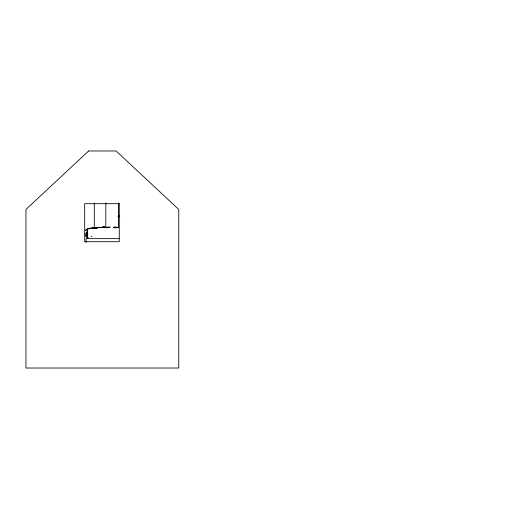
<?xml version="1.0" encoding="UTF-8"?>
<svg xmlns="http://www.w3.org/2000/svg" width="519" height="519" viewBox="0 0 519 519"><rect width="100%" height="100%" fill="white"/><g stroke="black" fill="none" stroke-linecap="round" stroke-linejoin="round"><path stroke-width="0.78" d="M86.855 235.626L87.075 233.42L86.971 236.074M87.367 231.922L87.536 230.391M86.881 235.775L86.79 233.407L87.646 230.196M87.134 234.698L87.198 233.861M87.186 234.075L86.965 235.723M87.004 235.684L87.03 235.334M86.835 234.452L86.907 233.706M87.322 231.688L87.387 231.085M87.244 232.57L86.945 234.945M86.92 233.018L86.809 235.477M86.79 233.407L87.043 232.175M87.108 231.974L87.471 230.793M85.804 230.436L86.679 229.301L85.862 230.248M85.778 230.352L86.887 229.1L88.6 228.425L89.729 228.263L87.776 228.697L94.62 227.776M87.471 229.936L88.172 229.658M87.568 234.873L87.945 234.77M103.333 227.348L103.832 227.199M88.412 228.496L88.983 228.366M101.484 227.517L104.313 227.238L103.768 227.173M89.476 228.684L91.266 228.334M108.756 227.179L109.275 227.205L107.751 227.316M87.464 235.808L87.049 236.015L87.231 236.813M90.176 228.639L91.143 228.457M119.584 216.086L118.053 216.118M87.296 238.007L87.873 237.968M114.731 227.796L117.839 227.556M118.994 216.28L119.506 216.202M107.193 227.419L110.275 227.134M106.849 227.465L108.231 227.328L107.186 227.212M119.584 216.157L118.001 216.228M94.653 227.744L105.214 227.27M96.236 228.094L97.313 227.997L96.099 228.094M94.16 228.062L97.338 227.789M95.321 227.958L97.429 227.783M98.266 227.556L89.8 228.373L98.266 227.556L95.366 227.75L97.501 227.607M118.235 216.695L119.733 216.67L118.579 216.734M107.874 227.29L105.921 227.277M119.279 238.636L86.044 238.636L86.044 242.477M105.681 227.504L99.479 227.575L104.935 227.043M109.788 227.562L108.763 227.543L109.515 227.582M117.184 227.569L115.873 227.53L118.235 227.601M118.371 216.163L118.773 216.176M87.763 237.235L88.327 237.267M116.717 227.543L113.59 227.322L116.84 227.556L114.07 227.354M104.397 227.153L103.891 227.114L105.195 227.348M116.418 227.238L114.193 227.348L116.957 227.328L114.128 227.166M91.208 236.281L91.759 236.748M86.991 235.762L87.186 236.1L86.907 235.568M85.94 236.346L85.68 235.808M86.971 236.119L87.413 236.956M85.337 236.048L85.155 235.587M86.615 237.345L86.712 237.572M86.939 234.303L86.958 234.841M86.712 234.367L86.744 235.289M118.488 202.916L118.488 227.828M105.818 202.916L105.818 227.828M94.296 202.916L94.296 227.828M85.272 233.784L85.252 234.153L85.272 233.784M88.619 150.984L25.95 209.455L25.95 368.016L178.77 368.016L178.77 209.455L116.1 150.984L88.619 150.984M102.107 227.354L101.62 227.549L102.613 227.264L102.107 227.354M102.639 227.244L102.152 227.413L103.158 227.251L102.639 227.244M101.971 227.445L101.562 227.517L101.971 227.445M102.47 227.335L98.5 227.504L104.04 227.29L102.47 227.335M114.731 227.296L114.174 227.257L114.712 227.309M115.283 227.705L114.401 227.731L115.283 227.705M119.253 203.695L84.694 203.695L84.694 241.705L119.253 241.705L119.253 203.695M103.722 227.212L103.229 227.199L103.722 227.212"/></g></svg>
